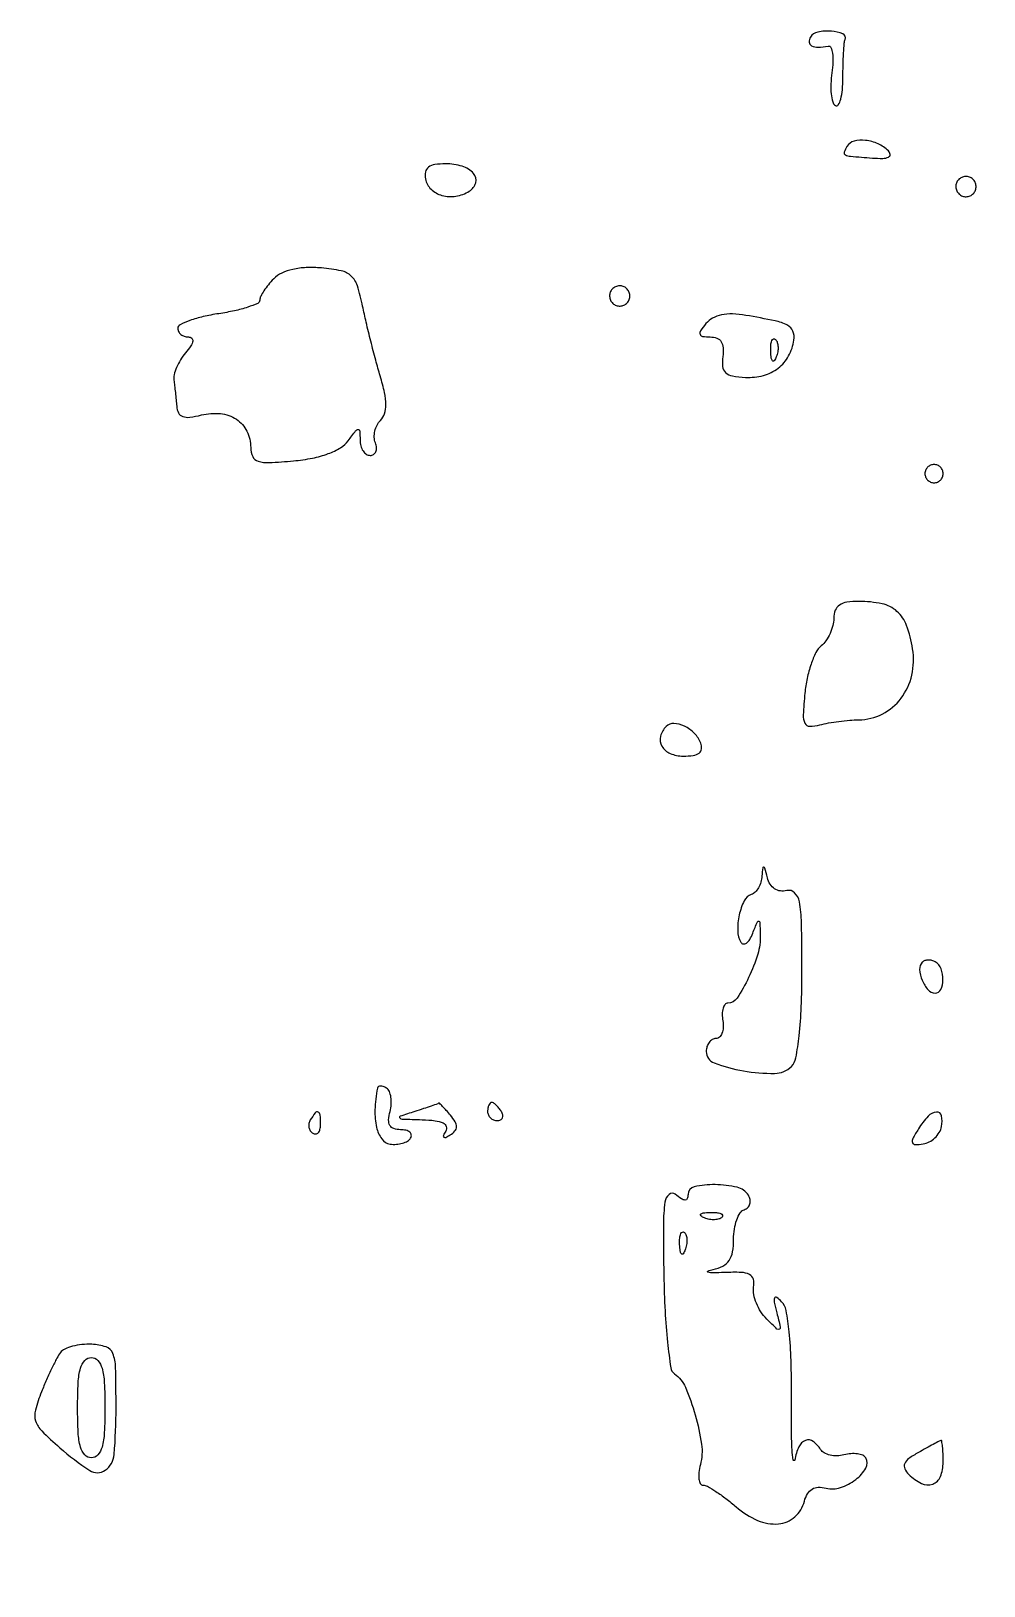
# Model space of a CAD drawing. Extents: x 0 to 5034, y 0 to 2560.
# Drawn here: x 698.9 to 803.5, y 467.9 to 638.6 of the extents above; entities that cross this region are included whole.
import ezdxf

# ---------------------------------------------------------------- set-up
doc = ezdxf.new("R2010")
doc.units = 0

msp = doc.modelspace()

# ---------------------------------------------------------------- linework, layer by layer
for points in [[(784.444954, 637.910933, 0.155578), (784.305783, 637.354048, 0.263892), (784.561614, 636.963404, 0.126978), (785.263592, 636.804686, 0.037459), (786.369338, 636.921358, -0.347785), (786.670323, 636.761051, -0.067732), (786.850354, 636.127219, -0.046328), (786.897341, 635.167124, -0.025515), (786.786069, 633.995751, 0.026925), (786.673783, 632.777256, 0.035875), (786.711188, 631.666534, 0.038895), (786.873152, 630.792041, 0.19137), (787.166731, 630.396955, 0.409969), (787.484959, 630.469645, 0.075366), (787.755227, 631.078705, 0.044643), (787.940963, 632.111312, 0.022189), (788, 633.440983, -0.006473), (788.018265, 634.851792, -0.008342), (788.073437, 636.146848, -0.006596), (788.151747, 637.225804, -0.069898), (788.25, 637.654671, 0.406555), (787.990025, 638.256924, 0.081115), (786.730658, 638.550631, 0.06433), (785.240508, 638.459265, 0.209878)], [(788.444954, 625.910933, 0.055555), (788.140183, 625.267869, 0.386004), (788.266073, 624.974363, 0.086386), (788.831426, 624.826083, 0.002681), (791.232244, 624.636514, 0.02105), (792.376797, 624.60063, 0.100882), (793.011839, 624.737203, 0.326388), (793.176769, 625.020701, 0.171999), (792.992367, 625.407633, 0.089787), (791.860826, 626.19228, 0.079412), (790.476398, 626.573526, 0.091518), (789.218976, 626.482458, 0.192941)], [(742.176676, 622.344476, 0.154103), (742.790038, 621.218172, 0.123995), (743.992962, 620.530073, 0.108822), (745.515482, 620.44461, 0.098531), (746.994095, 620.99635, 0.188313), (747.692247, 621.924406, 0.252996), (747.463866, 622.931942, 0.141755), (746.219922, 623.730439, 0.072384), (744.367659, 624, 0.037696), (743.208713, 623.912501, 0.124733), (742.508906, 623.617538, 0.181332), (742.181714, 623.101356, 0.100097)], [(800.552786, 622.08541, 0.099038), (800.401684, 621.679226, 0.097945), (800.417584, 621.244476, 0.097945), (800.597789, 620.848514, 0.099038), (800.91459, 620.552786, 0.099038), (801.320774, 620.401684, 0.097945), (801.755524, 620.417584, 0.097945), (802.151486, 620.597789, 0.099038), (802.447214, 620.91459, 0.099038), (802.598316, 621.320774, 0.097945), (802.582416, 621.755524, 0.097945), (802.402211, 622.151486, 0.099038), (802.08541, 622.447214, 0.099038), (801.679226, 622.598316, 0.097945), (801.244476, 622.582416, 0.097945), (800.848514, 622.402211, 0.099038)], [(725.521675, 611.378818, 0.024455), (724.939226, 610.736426, 0.027601), (724.446992, 610.064721, 0.028431), (724.097344, 609.454581, 0.116404), (724, 609.042115, -0.297247), (723.769211, 608.688205, -0.023845), (722.678125, 608.268275, -0.026095), (721.224648, 607.869859, -0.01663), (719.5, 607.552271, 0.019168), (717.775549, 607.225662, 0.029702), (716.321875, 606.799931, 0.029567), (715.249764, 606.342344, 0.284384), (715, 605.938727, 0.122265), (715.088876, 605.580704, 0.100758), (715.339278, 605.275751, 0.091219), (715.71381, 605.070881, 0.07982), (716.154988, 605, -0.17517), (716.526426, 604.865751, -0.269871), (716.640444, 604.553371, -0.10525), (716.422319, 604.018068, -0.025369), (715.841582, 603.25, 0.037334), (715.293609, 602.488066, 0.03641), (714.859873, 601.646875, 0.038734), (714.591376, 600.852253, 0.099834), (714.561594, 600.25, -0.006815), (714.642744, 599.656857, -0.003283), (714.731375, 598.894718, -0.003254), (714.813419, 598.098642, -0.004658), (714.875, 597.391592, 0.100225), (715.082074, 596.664199, 0.191142), (715.533683, 596.271337, 0.11788), (716.31442, 596.190209, 0.0287), (717.595653, 596.434651, -0.086876), (719.678068, 596.586076, -0.121574), (721.428132, 595.961714, -0.132958), (722.582859, 594.649861, -0.114855), (723, 592.857875, 0.110135), (723.217765, 591.881239, 0.21094), (723.812039, 591.363958, 0.087639), (725.033491, 591.209699, 0.010986), (727.704797, 591.400154, 0.025825), (729.7658, 591.700662, 0.039172), (731.508179, 592.19176, 0.04672), (732.856707, 592.837203, 0.100246), (733.704797, 593.610964, -0.006585), (734.515637, 594.689742, -0.216089), (734.796679, 594.838728, -0.41523), (734.971023, 594.684169, -0.014587), (735, 593.69113, 0.063622), (735.082607, 593.044555, 0.081542), (735.325178, 592.496769, 0.098486), (735.684823, 592.13025, 0.150758), (736.106989, 592, 0.142903), (736.485403, 592.110408, 0.152623), (736.733452, 592.40483, 0.119925), (736.8048, 592.851201, 0.071672), (736.685134, 593.378145, -0.085304), (736.564221, 593.986452, -0.062611), (736.632361, 594.672184, -0.061918), (736.870069, 595.3279, -0.078646), (737.248115, 595.848115, 0.121601), (737.686518, 596.5739, 0.077282), (737.831972, 597.55547, 0.051644), (737.684435, 598.887151, 0.019034), (737.213314, 600.71997, -0.006762), (736.723919, 602.446963, -0.00397), (736.182863, 604.525319, -0.00397), (735.674796, 606.612339, -0.006752), (735.287467, 608.366223, 0.024228), (734.705233, 610.624811, 0.131117), (734.036982, 611.687175, 0.137831), (732.945514, 612.247972, 0.027807), (730.765798, 612.56647, 0.031874), (729.086411, 612.609751, 0.046222), (727.616642, 612.417092, 0.054122), (726.410111, 612.002672, 0.086818)], [(762.552786, 610.08541, 0.099038), (762.401684, 609.679226, 0.097945), (762.417584, 609.244476, 0.097945), (762.597789, 608.848514, 0.099038), (762.91459, 608.552786, 0.099038), (763.320774, 608.401684, 0.097945), (763.755524, 608.417584, 0.097945), (764.151486, 608.597789, 0.099038), (764.447214, 608.91459, 0.099038), (764.598316, 609.320774, 0.097945), (764.582416, 609.755524, 0.097945), (764.402211, 610.151486, 0.099038), (764.08541, 610.447214, 0.099038), (763.679226, 610.598316, 0.097945), (763.244476, 610.582416, 0.097945), (762.848514, 610.402211, 0.099038)], [(772.964775, 606.457556, 0.023779), (772.380773, 605.681595, 0.232313), (772.324692, 605.286773, 0.287846), (772.601037, 605.056444, 0.033585), (773.440414, 605, -0.092704), (774.168332, 604.863868, -0.159777), (774.64045, 604.476876, -0.128146), (774.854835, 603.813059, -0.050471), (774.812858, 602.845952, 0.059989), (774.785969, 601.744075, 0.185411), (775.112237, 601.089001, 0.143273), (775.86268, 600.71959, 0.031516), (777.305611, 600.560496, 0.077155), (779.268424, 600.771722, 0.099213), (780.892053, 601.574094, 0.103116), (782.037733, 602.910986, 0.089562), (782.626764, 604.662737, 0.132805), (782.510994, 605.636476, 0.180727), (781.919844, 606.283899, 0.067886), (780.544504, 606.766762, 0.007929), (777.337219, 607.371022, 0.034627), (775.879158, 607.518989, 0.059536), (774.664369, 607.413009, 0.07307), (773.693886, 607.056739, 0.095378)], [(780.683114, 602.8125, -0.054073), (780.461564, 602.395823, -0.470617), (780.279315, 602.37858, -0.168741), (780.137993, 602.670344, -0.018894), (780.078947, 603.416667, -0.028489), (780.089945, 604.112848, -0.077125), (780.200665, 604.592839, -0.208169), (780.385309, 604.77538, -0.296942), (780.604167, 604.729167, -0.126455), (780.797407, 604.402231, -0.060344), (780.876576, 603.916927, -0.05415), (780.839148, 603.359369, -0.051402)], [(797, 590, 0.099038), (797.076342, 589.618362, 0.097945), (797.29375, 589.29375, 0.097945), (797.618362, 589.076342, 0.099038), (798, 589, 0.099038), (798.381638, 589.076342, 0.097945), (798.70625, 589.29375, 0.097945), (798.923658, 589.618362, 0.099038), (799, 590, 0.099038), (798.923658, 590.381638, 0.097945), (798.70625, 590.70625, 0.097945), (798.381638, 590.923658, 0.099038), (798, 591, 0.099038), (797.618362, 590.923658, 0.097945), (797.29375, 590.70625, 0.097945), (797.076342, 590.381638, 0.099038)], [(787, 574.122445, -0.063666), (786.897207, 573.318427, -0.044301), (786.589156, 572.455451, -0.044521), (786.136855, 571.666212, -0.067275), (785.601383, 571.08414, 0.105319), (785.036576, 570.368597, 0.031789), (784.500957, 569.08309, 0.030296), (784.069085, 567.526596, 0.028759), (783.819268, 565.902042, 0.010771), (783.644195, 563.525568, 0.124368), (783.824392, 562.615484, 0.290006), (784.35662, 562.279329, 0.065416), (785.467885, 562.426692, -0.021191), (786.408331, 562.637102, -0.011944), (787.564004, 562.816315, -0.011906), (788.740866, 562.941709, -0.01907), (789.75, 562.986345, 0.117602), (792.321458, 563.616162, 0.112661), (794.379124, 565.344751, 0.106704), (795.558624, 567.882262, 0.096141), (795.648006, 570.781659, 0.046636), (794.982467, 573.344459, 0.125817), (793.932139, 574.887645, 0.129409), (792.290504, 575.71224, 0.050676), (789.75, 575.984687, 0.036825), (788.437678, 575.895247, 0.113883), (787.614129, 575.577286, 0.155367), (787.159217, 574.99987, 0.089995)], [(768.597766, 562.264432, 0.136614), (767.984514, 561.177927, 0.193023), (768.136837, 560.089543, 0.164789), (769.045797, 559.286276, 0.099604), (770.468615, 559, 0.03428), (771.574422, 559.075904, 0.125647), (772.219362, 559.338789, 0.210766), (772.475445, 559.787804, 0.117858), (772.391296, 560.422681, 0.103455), (771.701127, 561.493342, 0.08522), (770.594485, 562.286742, 0.099478), (769.439643, 562.586146, 0.213343)], [(779.116001, 545.833333, -0.056827), (778.993188, 545.169811, -0.057314), (778.724329, 544.553001, -0.063039), (778.357707, 544.072201, -0.118466), (777.945544, 543.815181, 0.202127), (777.156093, 543.121897, 0.059263), (776.61747, 541.56413, 0.058219), (776.447237, 539.836255, 0.127857), (776.802021, 538.566376, 0.232043), (777.073497, 538.385389, 0.199489), (777.407935, 538.475007, 0.096361), (777.773263, 538.888992, 0.039438), (778.102217, 539.566376, -0.003541), (778.605083, 540.824189, -0.371528), (778.758573, 540.902532, -0.332892), (778.874657, 540.761475, -0.003244), (778.929715, 539.364307, -0.082383), (778.652979, 537.271961, -0.037424), (777.649599, 534.690426, -0.032992), (776.386639, 532.440368, -0.257673), (775.36321, 531.895818, 0.234852), (775.058222, 531.750011, 0.097115), (774.84547, 531.331052, 0.067491), (774.755914, 530.702266, 0.041378), (774.812858, 529.954552, -0.051657), (774.854421, 529.206425, -0.079837), (774.7216, 528.57415, -0.109707), (774.442993, 528.153447, -0.194219), (774.062858, 528, 0.1319), (773.657539, 527.891184, 0.10059), (773.312215, 527.585195, 0.088012), (773.079912, 527.12747, 0.07365), (773, 526.587898, 0.313825), (773.878203, 525.326506, 0.045351), (777.075256, 524.463028, 0.045314), (780.505915, 524.179058, 0.197665), (782.3459, 524.953262, 0.152107), (782.836518, 525.894916, 0.017079), (783.187603, 528.311611, 0.017834), (783.424211, 531.484031, 0.009695), (783.5, 535.392225, 0.004556), (783.451506, 540.714585, 0.041791), (783.216824, 543.012956, 0.149128), (782.699069, 544.00417, 0.26754), (781.841193, 544.24208, -0.095722), (781.130959, 544.198382, -0.114532), (780.50453, 544.432375, -0.107447), (780.017027, 544.933954, -0.07633), (779.707194, 545.657216, 0.004135), (779.429299, 546.699169, 0.258635), (779.300511, 546.83064, 0.472605), (779.19187, 546.757354, 0.006217)], [(796.708381, 536.375048, 0.218914), (796.41633, 535.585694, 0.079214), (796.701133, 534.394883, 0.079209), (797.34213, 533.351599, 0.218838), (798.106989, 533, 0.288442), (798.733635, 533.394307, 0.10994), (798.977688, 534.443632, 0.091719), (798.766543, 535.649023, 0.166742), (798.13948, 536.413797, 0.073142), (797.767811, 536.574254, 0.072274), (797.36413, 536.621794, 0.077846), (796.991182, 536.552986, 0.112362)], [(736.9, 522.559017, 0.033825), (736.637081, 520.165095, 0.066501), (736.810903, 518.261119, 0.098964), (737.381939, 516.986299, 0.204441), (738.296029, 516.427058, 0.052987), (738.98653, 516.399524, 0.054817), (739.659228, 516.518841, 0.060756), (740.215677, 516.758335, 0.122971), (740.555046, 517.089067, 0.174538), (740.627833, 517.433976, 0.188989), (740.460435, 517.732413, 0.117717), (740.044193, 517.934346, 0.054386), (739.442386, 518, -0.081384), (738.711911, 518.119691, -0.182702), (738.283895, 518.470251, -0.147647), (738.14145, 519.078722, -0.048178), (738.289489, 519.999004, 0.046215), (738.422423, 520.805232, 0.054994), (738.392509, 521.575304, 0.064046), (738.21553, 522.198685, 0.15438), (737.90612, 522.558021, 0.048663), (737.551678, 522.73201, 0.089761), (737.236798, 522.789319, 0.140772), (737.012322, 522.725082, 0.21193)], [(741, 520, 0.004209), (739.401013, 519.473033, 0.538556), (739.356431, 519.302703, 0.202811), (739.630142, 519.174324, 0.002065), (741.809017, 519.09968, -0.02196), (743.255588, 518.992398, -0.083239), (744.123183, 518.739121, -0.204553), (744.464993, 518.347135, -0.220252), (744.404508, 517.845492, 0.028924), (744.151809, 517.378209, 0.339828), (744.193627, 517.188763, 0.295997), (744.401046, 517.163161, 0.025211), (744.89405, 517.434519, 0.071163), (745.414905, 517.86938, 0.181496), (745.59179, 518.320121, 0.140543), (745.446293, 518.857578, 0.03729), (744.926114, 519.589028, 0.008276), (744.467958, 520.122841, 0.013674), (744.061623, 520.556246, 0.007279), (743.715198, 520.89603, 0.371985), (743.627555, 520.90032, -0.082431), (743.521783, 520.842695, -0.001062), (742.803094, 520.594733, -0.003051), (741.967368, 520.314061, -0.001992)], [(749, 520, 0.105053), (749.081062, 519.618444, 0.099167), (749.311086, 519.29375, 0.09642), (749.654762, 519.076123, 0.093332), (750.059017, 519, 0.108972), (750.413961, 519.078288, 0.182303), (750.6254, 519.29375, 0.161196), (750.656512, 519.6179, 0.082592), (750.5, 520, 0.029505), (750.231006, 520.382774, 0.035638), (749.933975, 520.70625, 0.038439), (749.65171, 520.934461, 0.151918), (749.440983, 521, 0.210953), (749.272352, 520.92554, 0.081139), (749.129539, 520.70625, 0.061769), (749.032345, 520.382849, 0.042167)], [(729.542705, 519.069098, 0.090093), (729.387618, 518.673795, 0.095385), (729.385962, 518.257398, 0.099739), (729.536973, 517.88478, 0.108766), (729.817021, 517.613087, 0.158515), (730.139071, 517.534562, 0.191218), (730.417083, 517.669932, 0.126631), (730.605052, 518.024148, 0.059057), (730.666667, 518.543989, 0.019984), (730.623697, 519.618676, 0.269722), (730.40792, 519.929499, 0.350126), (730.086603, 519.852054, 0.02679)], [(796.292053, 518.096043, 0.016139), (795.679086, 517.040149, 0.200689), (795.634876, 516.588542, 0.329883), (795.923824, 516.375654, 0.035748), (796.801506, 516.440519, 0.08474), (797.474931, 516.659442, 0.068104), (798.096044, 517.102285, 0.068443), (798.572567, 517.693081, 0.087521), (798.823324, 518.344476, 0.099317), (798.817226, 519.53724, 0.383708), (798.270671, 519.939886, 0.184839), (797.340562, 519.475138, 0.045935)], [(768.341311, 502.010072, 0.009199), (768.475012, 498.094556, 0.013718), (768.748702, 494.679209, 0.008672), (769.099991, 491.877717, 0.205719), (769.505333, 491.213408, -0.137418), (770.704887, 489.731585, -0.032182), (771.789657, 486.694442, -0.033477), (772.480768, 483.479953, -0.100624), (772.356374, 481.25, 0.034545), (772.192969, 480.387491, 0.060222), (772.194516, 479.660579, 0.090859), (772.347798, 479.171386, 0.277975), (772.633369, 478.998779, -0.12934), (773.121713, 478.869568, -0.016221), (774.063731, 478.294144, -0.018204), (775.155588, 477.519272, -0.014174), (776.285717, 476.601738, 0.074487), (778.632, 475.125525, 0.12487), (780.917124, 474.746335, 0.161437), (782.715767, 475.515554, 0.148778), (783.770944, 477.23209, -0.068265), (784.110317, 478.052808, -0.125611), (784.614603, 478.564275, -0.128026), (785.295044, 478.765763, -0.072376), (786.155304, 478.669638, 0.14526), (787.717642, 478.720784, 0.082672), (789.402606, 479.611309, 0.096794), (790.51934, 480.867628, 0.278706), (790.508195, 481.98674, 0.158368), (790.176729, 482.267688, 0.062881), (789.59382, 482.424861, 0.053843), (788.871244, 482.446685, 0.044627), (788.111863, 482.319002, -0.058638), (787.340578, 482.211384, -0.062485), (786.582409, 482.289993, -0.070112), (785.950743, 482.533626, -0.127969), (785.553842, 482.912882, 0.09852), (784.727736, 483.799679, 0.258492), (783.892955, 483.899066, 0.190811), (783.170575, 483.206266, 0.059603), (782.703862, 481.75, -0.831595), (782.547893, 481.751202, -0.031269), (782.420358, 482.873537, -0.010688), (782.348359, 485.333804, -0.004171), (782.349929, 488.734381, 0.009467), (782.309891, 492.686821, 0.018581), (782.101772, 495.82502, 0.018698), (781.768268, 498.178492, 0.152986), (781.271568, 499.128432, 0.041382), (780.730212, 499.586897, 0.477491), (780.496606, 499.521994, 0.156125), (780.453455, 499.087966, 0.011164), (780.736761, 497.89405, -0.005236), (781.124363, 496.342717, -0.326513), (781.021039, 496.096159, -0.33856), (780.760042, 496.125019, -0.005431), (779.631822, 497.227561, -0.053253), (778.99219, 498.019119, -0.046125), (778.497978, 498.965988, -0.048528), (778.211852, 499.918263, -0.090937), (778.20101, 500.719673, 0.103347), (778.167782, 501.591053, 0.218662), (777.754762, 502.10745, 0.109366), (776.829382, 502.34153, 0.01862), (775, 502.328096, -0.007873), (773.745437, 502.291914, -0.067422), (773.189063, 502.359878, -0.726503), (773.181809, 502.484764, -0.040154), (773.75, 502.655535, 0.067059), (774.823886, 503.042208, 0.12493), (775.509971, 503.653861, 0.107377), (775.883565, 504.588722, 0.041586), (776, 505.986218, -0.038714), (776.086735, 507.104752, -0.048472), (776.345759, 508.112246, -0.05639), (776.724898, 508.875233, -0.170424), (777.177051, 509.225684, 0.117017), (777.56812, 509.467999, 0.128568), (777.792123, 509.852632, 0.118107), (777.809358, 510.324523, 0.088972), (777.618034, 510.809017, 0.200796), (776.392221, 511.685801, 0.053606), (773.958805, 511.972968, 0.057455), (771.687355, 511.7349, 0.351372), (771, 510.877555, -0.097201), (770.913416, 510.43638, -0.313813), (770.675852, 510.282411, -0.142355), (770.264756, 510.416786, -0.023502), (769.591311, 510.924219, 0.376847), (768.910674, 510.90512, 0.172338), (768.466726, 510.05371, 0.034907), (768.296537, 507.610013, 0.003871)], [(774.729167, 508.395833, -0.126455), (774.402231, 508.202593, -0.060344), (773.916927, 508.123424, -0.05415), (773.359369, 508.160852, -0.051402), (772.8125, 508.316886, -0.054073), (772.395823, 508.538436, -0.470617), (772.37858, 508.720685, -0.168741), (772.670344, 508.862007, -0.018894), (773.416667, 508.921053, -0.028489), (774.112848, 508.910055, -0.077125), (774.592839, 508.799335, -0.208169), (774.77538, 508.614691, -0.296942)], [(770.683114, 504.8125, -0.054073), (770.461564, 504.395823, -0.470617), (770.279315, 504.37858, -0.168741), (770.137993, 504.670344, -0.018894), (770.078947, 505.416667, -0.028489), (770.089945, 506.112848, -0.077125), (770.200665, 506.592839, -0.208169), (770.385309, 506.77538, -0.296942), (770.604167, 506.729167, -0.126455), (770.797407, 506.402231, -0.060344), (770.876576, 505.916927, -0.05415), (770.839148, 505.359369, -0.051402)], [(702.111987, 493.535456, 0.039805), (701.731497, 492.933999, 0.00886), (701.183651, 491.846805, 0.009147), (700.594414, 490.564564, 0.008715), (700.042509, 489.240902, 0.028215), (699.365777, 487.206916, 0.146094), (699.395489, 486.035518, 0.118936), (700.065731, 484.947836, 0.016009), (702.045437, 483.104414, 0.0336), (705.334696, 480.600916, 0.309667), (707.034222, 480.630158, 0.221902), (708.018102, 482.363534, 0.019886), (708.222222, 487.493663, 0.00582), (708.170612, 491.927634, 0.085858), (707.870544, 493.450298, 0.224497), (707.124066, 494.164425, 0.06957), (705.5555, 494.454175, 0.036628), (704.477718, 494.422398, 0.039527), (703.443945, 494.232455, 0.042987), (702.594655, 493.925666, 0.124286)], [(707, 487.5, -0.01212), (706.933383, 484.752068, -0.054498), (706.681818, 483.166667, -0.118311), (706.215544, 482.316753, -0.211442), (705.5, 482, -0.211442), (704.784456, 482.316753, -0.118311), (704.318182, 483.166667, -0.054498), (704.066617, 484.752068, -0.01212), (704, 487.5, -0.01212), (704.066617, 490.247932, -0.054498), (704.318182, 491.833333, -0.118311), (704.784456, 492.683247, -0.211442), (705.5, 493, -0.211442), (706.215544, 492.683247, -0.118311), (706.681818, 491.833333, -0.054498), (706.933383, 490.247932, -0.01212)], [(796.27817, 482.573782, 0.02919), (795.228233, 481.909651, 0.134888), (794.780348, 481.356097, 0.215145), (794.786834, 480.802649, 0.087686), (795.22817, 480.17183, 0.082735), (796.616308, 479.180187, 0.201092), (797.848602, 479.108237, 0.216978), (798.699363, 479.926455, 0.094672), (799, 481.5, 0.009397), (798.982108, 482.451904, 0.016532), (798.926563, 483.236823, 0.011419), (798.849234, 483.844628, 0.481567), (798.75, 483.901952, 0.028844), (798.577277, 483.822438, 0.000989), (797.920775, 483.471357, 0.001854), (797.147585, 483.052203, 0.001293)]]:
    msp.add_lwpolyline(points, format="xyb", close=True)
msp.add_lwpolyline([(537.766971, 263.219699, 0.000035), (601.115625, 263.199988, 0.000045), (676.65134, 263.188681, 0.000036), (758.5, 263.189695, -0.00005), (959.629134, 263.186606, -0.002021), (1003.377606, 263.004753, -0.002765)], format="xyb")

doc.saveas('drawing.dxf')
